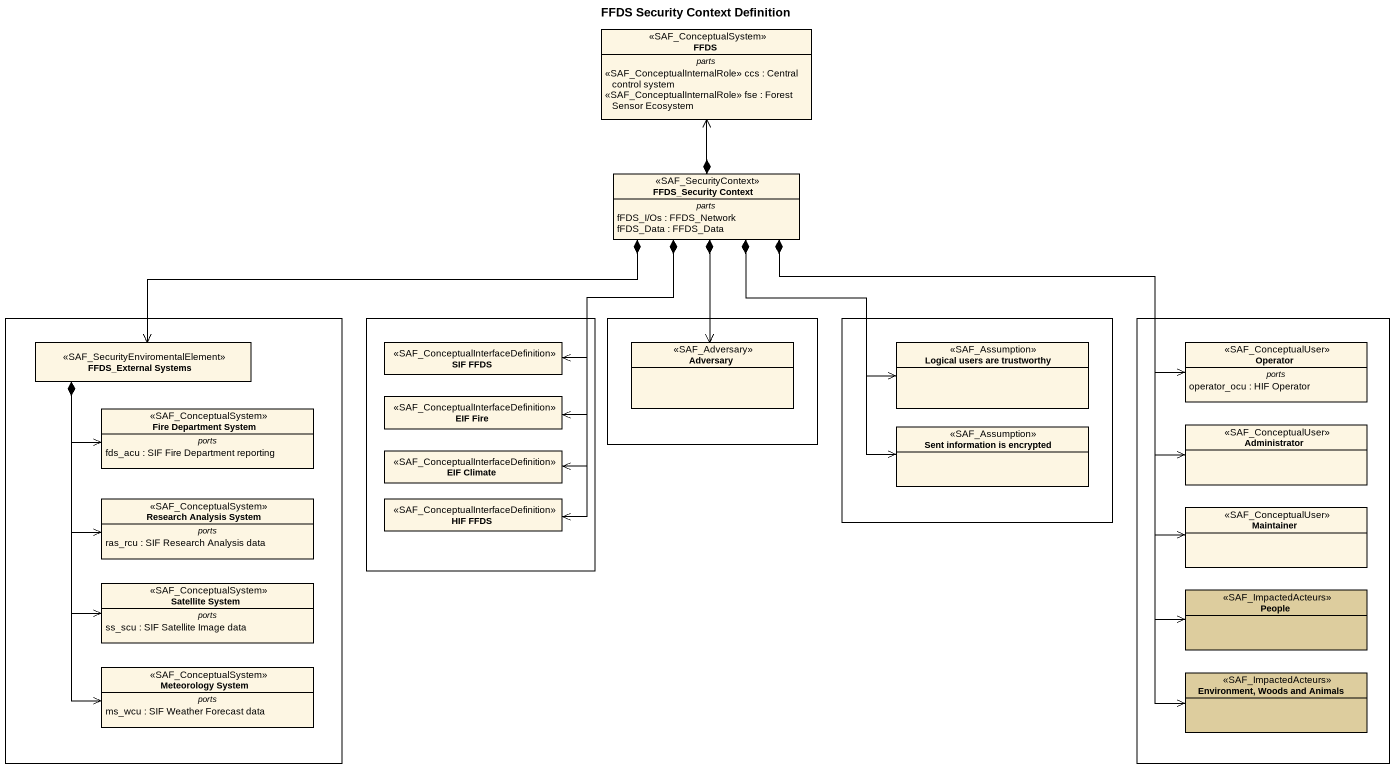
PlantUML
@startuml
title FFDS Security Context Definition
hide circle
hide empty members
class FFDS <<SAF_ConceptualSystem>> {
  -- parts --
  <<SAF_ConceptualInternalRole>> ccs : Central control system
  <<SAF_ConceptualInternalRole>> fse : Forest Sensor Ecosystem
}
class "FFDS_Security Context" as FFDS_Security_Context <<SAF_SecurityContext>> {
  -- parts --
  fFDS_I/Os : FFDS_Network
  fFDS_Data : FFDS_Data
}
rectangle " " as rectangle1 {
  class "FFDS_External Systems" as FFDS_External_Systems <<SAF_SecurityEnviromentalElement>>
  class "Fire Department System" as Fire_Department_System <<SAF_ConceptualSystem>> {
    -- ports --
    fds_acu : SIF Fire Department reporting
  }
  class "Research Analysis System" as Research_Analysis_System <<SAF_ConceptualSystem>> {
    -- ports --
    ras_rcu : SIF Research Analysis data
  }
  class "Satellite System" as Satellite_System <<SAF_ConceptualSystem>> {
    -- ports --
    ss_scu : SIF Satellite Image data
  }
  class "Meteorology System" as Meteorology_System <<SAF_ConceptualSystem>> {
    -- ports --
    ms_wcu : SIF Weather Forecast data
  }
}
rectangle " " as rectangle2 {
  class "SIF FFDS" as SIF_FFDS <<SAF_ConceptualInterfaceDefinition>>
  class "EIF Fire" as EIF_Fire <<SAF_ConceptualInterfaceDefinition>>
  class "EIF Climate" as EIF_Climate <<SAF_ConceptualInterfaceDefinition>>
  class "HIF FFDS" as HIF_FFDS <<SAF_ConceptualInterfaceDefinition>>
}
rectangle " " as rectangle3 {
  class Adversary <<SAF_Adversary>>
}
rectangle " " as rectangle4 {
  class "Logical users are trustworthy" as Logical_users_are <<SAF_Assumption>>
  class "Sent information is encrypted" as Sent_information_is <<SAF_Assumption>>
}
rectangle " " as rectangle5 {
  class Operator <<SAF_ConceptualUser>> {
    -- ports --
    operator_ocu : HIF Operator
  }
  class Administrator <<SAF_ConceptualUser>>
  class Maintainer <<SAF_ConceptualUser>>
  class People <<SAF_ImpactedActeurs>> #DDCD9E
  class "Environment, Woods and Animals" as Environment_Woods_and <<SAF_ImpactedActeurs>> #DDCD9E
}
FFDS_Security_Context *-up-> FFDS
FFDS_Security_Context *-left-> FFDS_External_Systems
FFDS_Security_Context *--> SIF_FFDS
FFDS_Security_Context *--> Adversary
FFDS_Security_Context *-right-> Logical_users_are
FFDS_Security_Context *-right-> Operator
FFDS_Security_Context *--> EIF_Fire
FFDS_Security_Context *--> Sent_information_is
FFDS_Security_Context *-right-> Administrator
FFDS_Security_Context *--> EIF_Climate
FFDS_Security_Context *--> HIF_FFDS
FFDS_Security_Context *-right-> Maintainer
FFDS_Security_Context *--> People
FFDS_Security_Context *--> Environment_Woods_and
FFDS_External_Systems *--> Fire_Department_System
FFDS_External_Systems *--> Research_Analysis_System
FFDS_External_Systems *--> Satellite_System
FFDS_External_Systems *--> Meteorology_System
@enduml
